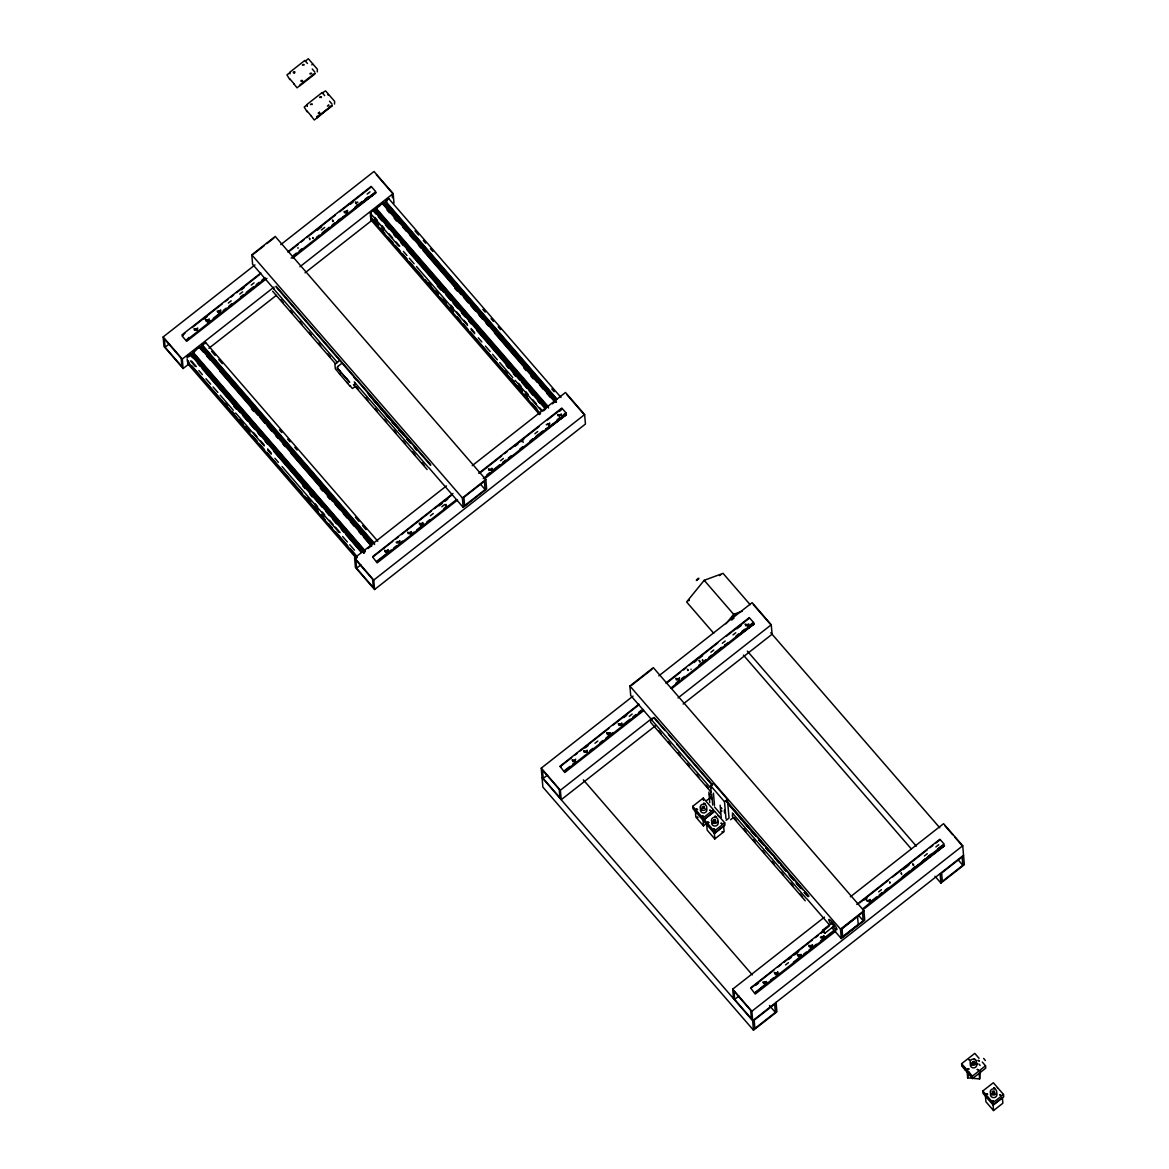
<?xml version="1.0" encoding="UTF-8"?>
<svg xmlns="http://www.w3.org/2000/svg" width="1169" height="1169" viewBox="0 0 1169 1169"><rect width="100%" height="100%" fill="white"/><g stroke="black" fill="none" stroke-linecap="round" stroke-linejoin="round"><path stroke-width="1.5" d="M980.499 1070.789L979.637 1078.929L967.669 1077.876L968.18 1073.01M724.575 812.923L724.342 810.117M328.284 95.273L327.919 94.47M195.033 329.322C193.864 330.564 197.853 328.913 197.006 329.731M220.649 311.597L220.663 309.887L219.407 311.918M321.256 97.568C322.425 95.946 318.772 96.706 319.882 97.626M312.824 238.374L312.912 237.497L312.985 238.33M347.485 212.057L347.5 210.347L346.243 212.378M422.798 524.209L422.827 522.499L421.293 524.603M702.452 660.514L702.54 659.637L702.613 660.485M704.322 808.305L703.343 807.165L702.671 808.364M704.6 808.393L703.3 806.888L702.394 808.48M715.077 831.714L713.894 831.758M812.426 946.349L812.455 944.64L810.921 946.744M974.522 1063.279C973.879 1059.012 970.358 1065.485 974.376 1063.542M283.059 302.464L280.94 299.644M292.484 313.336L290.263 310.53M301.894 324.222L299.79 321.402M311.319 335.094L309.113 332.288M320.744 345.966L318.64 343.16M330.169 356.852L327.963 354.032M340.004 370.924L339.083 369.755M340.325 374.65L339.448 373.481M347.558 379.589L346.74 378.493M347.865 383.359L346.945 382.175M358.43 389.467L356.224 386.661M367.855 400.353L365.751 397.533M377.28 411.225L375.074 408.419M386.705 422.097L384.484 419.291M396.116 432.983L394.011 430.163M405.541 443.855L403.334 441.049M414.966 454.726L412.862 451.921M424.391 465.613L422.184 462.792M661.157 733.664L659.038 730.844M670.568 744.536L668.361 741.716M679.993 755.408L677.888 752.588M689.418 766.279L687.211 763.474M698.843 777.166L696.739 774.346M708.268 788.038L706.047 785.232M736.528 820.667L734.322 817.862M745.954 831.539L743.849 828.733M755.379 842.425L753.157 839.605M764.789 853.297L762.583 850.491M774.214 864.169L772.11 861.363M783.639 875.055L781.433 872.235M793.064 885.927L790.96 883.106M802.489 896.798L800.268 893.993M822.538 930.349L824.773 933.33L834.023 926.067L833.409 924.752L831.685 923.086L822.435 930.349L824.773 933.33M831.656 923.189L834.023 926.067M420.256 523.829L421.03 524.603M489.446 469.543L490.206 470.318M573.131 760.522L574.666 761.004M584.661 751.462C583.974 752.529 589.059 751.419 585.318 750.951M676.909 679.072L678.444 679.569M746.1 624.787L747.634 625.269M798.354 955.029C797.799 957.528 802.942 951.917 800.677 955.789M809.883 945.984C809.196 947.036 814.282 945.926 810.541 945.473M302.216 81.509C303.662 79.667 300.082 80.515 300.886 81.216M197.356 330.096L197.605 327.978L196.085 330.082M208.9 321.037L209.134 318.932L207.614 321.037M411.05 533.649L411.298 531.544L409.764 533.649M445.579 505.666L445.886 504.394L445.637 506.498M549.415 425.063L549.664 422.959L548.393 424.99M586.984 752.237L587.233 750.133L585.976 752.149M679.233 679.847L679.481 677.742L678.21 679.759M697.25 816.81L697.995 817.686M992.759 1102.951L993.022 1103.814M187.098 357.685C186.426 355.887 189.232 355.171 190.079 354.017C185.783 359.161 198.029 348.873 193.017 352.117L365.327 551.023M193.572 352.687L197.166 348.859M387.348 200.001L386.077 202.778M337.899 366.467L337.461 368.235L349.677 382.336L337.271 368.308L337.432 366.774L341.494 363.588M750.162 604.68L723.041 573.365L704.191 580.306L686.598 601.962L713.718 633.277M725.978 623.808L733.664 614.339L742.242 611.182M200.162 347.88L201.653 346.638M383.359 204.107L385.098 202.836L384.353 203.976M698.492 579.225C700.596 575.864 693.714 581.899 697.411 580.175M191.058 354.952L192.242 353.959M374.255 211.18L375.76 210.069M293.945 83.92L297.028 87.807L300.024 85.469M311.217 116.052L314.271 119.983L317.281 117.631M203.143 351.884L199.578 347.763L202.281 345.644L374.591 544.549M375.921 213.985L373.554 211.238L376.257 209.105L548.568 408.01M399.403 223.206L382.774 204.005L385.478 201.872L556.605 399.403M220.43 311.991C218.325 314.709 215.359 308.689 218.603 311.948M387.202 551.534L387.567 550.599M399.199 543.03L399.769 540.589L398.497 542.621M422.579 524.603L420.095 525.013M490.98 470.084C491.784 469.017 491.594 469.748 490.103 469.032M491.448 470.639L492.003 468.199L490.746 470.23M574.666 761.063C575.469 759.982 575.294 760.727 573.789 760.011M607.895 733.913C610.379 733.737 611.416 731.283 609.341 734.702M621.265 725.408L621.82 722.983L620.564 725.014M678.444 679.627C679.247 678.546 679.072 679.291 677.567 678.561M747.634 625.327C748.438 624.261 748.248 624.991 746.757 624.275M715.443 837.589L714.61 837.72M722.72 831.904L721.887 831.831M776.83 973.675C777.633 972.593 777.458 973.339 775.953 972.608M799.888 955.584C800.692 954.503 800.517 955.234 799.011 954.518M823.414 938.02L823.984 935.595L822.713 937.611M869.546 901.825L870.101 899.399L868.845 901.416M994.308 1093.541C996.339 1091.028 990.654 1091.232 992.846 1093.599M689.096 599.507L688.322 600.734L689.184 600.428M719.578 575.645L720.747 574.724M317.281 71.923L317.369 69.19L308.324 58.742L305.328 61.095M334.524 104.085L334.626 101.352L325.581 90.904L322.147 92.965M289.956 72.522L286.96 74.889L289.795 79.58M311.816 64.894L312.737 64.163M300.009 84.796L315.016 73.092M300.141 85.6L315.089 73.866M317.398 117.762L332.201 105.268L317.252 116.944L317.15 116.169L317.252 116.958L332.23 105.897M274.014 289.006L252.606 264.296L251.788 254.827L275.226 236.43L485.822 479.538L486.64 489.007L463.202 507.404L428.702 467.571M253.308 254.257L264.238 245.68M266.97 243.532L273.809 238.169M188.852 364.027L183.109 368.527L163.967 346.419L163.149 336.95L254.959 264.91M280.779 244.642L374.022 171.463L393.164 193.572L393.982 203.041M165.107 347.208L164.391 338.922L181.151 358.269L181.867 366.555L165.107 347.208L169.417 343.832M260.848 272.976L182.057 334.802L182.656 335.868M288.071 251.613L371.157 186.397L375.483 191.307M184.98 333.18L182.174 336.102L186.689 341.333L266.912 278.368M192.14 327.554L222.227 303.94M225.091 301.69L227.955 299.439M230.819 297.204L233.683 294.953M236.547 292.703L259.474 274.715M288.129 252.226L298.153 244.35M301.017 242.115L303.882 239.864M306.746 237.614L335.401 215.125M339.697 211.75L371.216 187.025M204.151 319.02L207.015 316.77M241.398 289.78L244.263 287.53M317.325 230.205L321.621 226.83M350.276 204.341L353.14 202.091M228.306 303.078L231.17 300.828M239.762 294.091L242.626 291.841M251.203 285.104L254.068 282.854M321.343 230.059L324.704 227.429M367.139 194.098L370.003 191.862M188.91 337.446L186.529 340.121M207.527 322.834L210.405 320.584M213.269 318.333L220.43 312.707M223.294 310.457L226.158 308.221M229.022 305.971L231.886 303.721M240.478 296.97L243.342 294.72M246.221 292.469L253.381 286.858M256.245 284.608L259.109 282.357M261.973 280.107L264.837 277.857M293.492 255.368L296.356 253.132M299.22 250.882L302.084 248.632M316.419 237.38L319.283 235.144M322.147 232.894L329.307 227.268M332.171 225.018L335.035 222.768M337.899 220.517L340.763 218.282M355.098 207.03L362.258 201.404M365.123 199.168L367.987 196.918M186.587 340.164L265.378 278.324M291.169 258.086L375.687 191.76M292.703 258.13L375.79 192.929M183.109 368.527L182.291 359.058L274.101 287.004M299.922 266.751L393.164 193.572M193.133 351.635L199.315 346.784M202.354 344.387L205.466 342.298L377.777 541.203M376.33 207.863L382.511 203.011M385.551 200.615L388.663 198.525L560.974 397.431M199.446 346.725L198.116 348.304M374.533 543.468L202.252 344.87L203.64 343.964M548.509 406.929L376.228 208.345L377.616 207.424M382.658 202.953L381.313 204.531M557.116 399.213L385.449 201.097L386.851 200.191M204.151 343.774L205.423 343.379M370.441 213.869L371.231 213.255M370.544 214.994L371.318 214.38L398.658 245.928M187.566 361.367L188.355 360.753M370.763 217.595L371.552 216.981M370.865 218.72L371.64 218.106L377.587 224.959M188.925 362.083L187.61 363.574L356.355 558.358M208.93 348.26L276.352 295.348M305.036 272.83L372.458 219.933M339.039 360.812L334.918 364.29L335.298 368.761L349.794 386.004L350.525 385.478M355.376 386.428L352.41 388.517L349.955 385.697M472.232 465.657L565.489 392.477L584.632 414.571L585.435 424.04L374.562 589.527L355.42 567.433L354.602 557.964L446.412 485.909M367.914 548.597L371.625 545.689M543.424 410.86L545.602 409.15M552.352 403.86L554.822 401.917M356.56 568.222L355.858 559.936L372.604 579.269L373.32 587.554L356.56 568.222L360.87 564.846M372.692 556.59L452.914 493.508M478.691 473.27L561.792 408.054L566.117 412.964M392.799 541.335L372.736 557.087L377.134 562.859L457.547 500.025M395.663 539.099L398.527 536.849M401.391 534.598L431.478 510.985M434.342 508.734L451.526 495.247M480.181 472.758L501.676 455.895M504.54 453.645L507.404 451.395M510.268 449.159L538.924 426.67M547.516 419.919L561.851 408.682M439.179 505.826L442.043 503.576M444.907 501.326L447.785 499.075M515.105 446.237L517.984 443.986M520.848 441.736L523.712 439.486M559.527 411.386L562.172 408.931M430.382 515.748L433.246 513.498M441.838 506.762L444.702 504.511M500.522 460.703L503.386 458.453M534.876 433.743L537.74 431.493M376.666 561.354L391.001 550.117M393.865 547.866L396.729 545.616M399.593 543.366L402.457 541.115M411.05 534.365L413.914 532.129M416.778 529.878L423.952 524.253M426.817 522.002L429.681 519.752M444.001 508.515L446.865 506.265M486.976 474.789L489.855 472.539M492.719 470.289L499.879 464.663M502.743 462.413L505.607 460.177M508.471 457.927L511.335 455.676M519.927 448.925L522.791 446.675M529.966 441.064L532.83 438.813M535.694 436.563L542.854 430.937M557.175 419.7L560.039 417.45M562.917 415.2L565.781 412.949M456.012 499.981L377.076 561.704M483.235 478.618L566.322 413.417M484.77 478.662L566.424 414.586M463.202 507.404L462.398 497.936L485.822 479.538M485.12 489.563L464.619 505.651L463.903 497.366L484.404 481.277L485.12 489.563L480.357 484.068M374.562 589.527L373.759 580.058L584.632 414.571M652.112 720.206L630.705 695.482L629.886 686.013L653.31 667.631L863.92 910.739L864.739 920.208L841.3 938.59L831.787 927.601M631.406 685.458L651.907 669.369M776.099 1002.344L776.903 1011.813L753.479 1030.196L542.869 787.088L541.247 768.15L633.057 696.096M658.878 675.843L752.12 602.663L771.262 624.757L772.081 634.226L683.134 704.03M543.205 778.408L542.489 770.123L559.25 789.455L559.951 797.74L543.205 778.408L547.501 775.032M560.17 766.119L638.946 704.162M666.169 682.798L749.256 617.597L753.581 622.507M571.67 757.614L560.214 766.616L564.788 772.519L643.578 710.694M574.534 755.379L577.398 753.128M580.262 750.878L608.917 728.389M613.214 725.014L639.005 704.775M666.228 683.427L680.548 672.175M683.412 669.925L686.276 667.674M689.14 665.439L717.795 642.95M726.387 636.199L749.314 618.211M585.114 747.955L587.978 745.705M623.793 717.605L626.657 715.355M693.991 662.516L696.856 660.266M699.72 658.015L702.584 655.765M736.967 628.79L741.263 625.415M594.948 743.265L597.812 741.014M629.302 716.29L632.166 714.054M710.884 652.258L713.748 650.008M722.34 643.271L725.204 641.021M732.992 634.928L735.754 632.75M564.145 770.882L569.873 766.396M572.737 764.146L575.601 761.896M589.921 750.644L592.8 748.408M599.96 742.783L602.824 740.532M605.688 738.282L612.848 732.656M621.44 725.92L630.047 719.169M632.911 716.918L635.775 714.668M638.639 712.432L641.503 710.182M675.887 683.193L678.751 680.942M681.615 678.692L684.479 676.456M698.814 665.205L705.974 659.594M708.838 657.343L711.702 655.093M714.566 652.843L721.726 647.217M736.061 635.98L738.925 633.73M741.789 631.479L744.653 629.229M747.517 626.979L753.245 622.492M564.685 771.35L643.476 709.525M670.699 688.161L753.786 622.945M672.233 688.205L753.888 624.114M655.882 725.423L561.208 799.713L560.389 790.244L652.2 718.204M678.02 697.937L771.262 624.757M652.302 718.862L654.231 717.459L712.476 784.691M711.147 792.377L710.562 785.597L713.485 783.303L727.439 799.391L729.032 818.037L726.11 820.331M692.749 806.318L703.256 798.062L713.441 809.81L713.645 812.177L703.124 820.433L692.954 808.685L692.749 806.318L702.92 818.066L703.475 825.884L706.134 823.794M710.518 793.561L709.451 794.394L710.197 794.993M710.752 796.367C708.282 796.571 712.272 800.78 712.199 797.945M706.631 800.429L709.408 798.544M702.92 818.066L713.441 809.81M725.964 818.636L724.502 801.7L727.439 799.391M702.993 820.287L714.566 811.125L724.736 822.859L724.941 825.226L714.434 833.482L704.249 821.734L704.045 819.367L714.23 831.115L714.785 838.933L724.108 831.627L723.626 826.03L714.303 833.336M714.23 831.115L724.736 822.859M733.474 817.613L730.508 819.717M733.518 998.633L732.7 989.149L824.51 917.11M850.331 896.842L943.573 823.677L962.73 845.771L964.352 864.709L940.913 883.092L934.966 876.224M734.658 999.422L733.957 991.137L750.703 1010.469L751.419 1018.754L734.658 999.422L738.969 996.032M829.581 925.819L750.79 987.776M856.789 904.455L939.891 839.254L944.216 844.164L862.751 908.693M773.761 970.285L750.834 988.273L755.232 994.059L835.645 931.225M778.057 966.909L780.921 964.659M783.785 962.423L812.44 939.934M815.304 937.684L818.168 935.434M821.033 933.183L823.897 930.933M859.712 902.833L888.367 880.345M892.663 876.969L927.046 849.995M929.91 847.744L932.774 845.494M935.638 843.244L939.934 839.868M755.671 985.365L758.549 983.114M788.622 959.501L791.486 957.25M794.365 955L798.661 951.624M864.563 899.911L867.427 897.66M903.242 869.561L908.971 865.06M785.583 964.922L788.447 962.671M878.62 891.889L881.484 889.653M924.416 855.942L927.28 853.691M935.872 846.955L938.736 844.705M767.668 982.428L755.013 992.788M770.532 980.177L773.396 977.927M776.26 975.677L779.124 973.441M793.444 962.189L800.619 956.563M803.483 954.328L806.347 952.077M809.211 949.827L816.371 944.201M820.667 940.826L833.555 930.714M869.371 902.6L876.545 896.988M879.409 894.738L882.274 892.488M885.138 890.237L888.002 887.987M902.322 876.75L909.497 871.124M912.361 868.874L915.225 866.624M922.385 861.012L925.249 858.762M928.113 856.512L930.977 854.261M938.137 848.636L942.433 845.275M835.543 930.056L755.057 992.817M862.868 909.862L944.523 845.786M841.3 938.59L840.496 929.121L863.92 910.739M863.219 920.763L842.717 936.851L842.001 928.566L862.503 912.478L863.219 920.763L858.455 915.269M753.479 1030.196L751.857 1011.258L962.73 845.771M963.534 855.24L752.661 1020.727L542.065 777.619M775.383 1012.369L754.882 1028.457L754.18 1020.172L774.682 1004.083L775.383 1012.369L769.436 1005.501M962.832 865.265L942.331 881.353L941.615 873.068L962.116 856.979L962.832 865.265L958.069 859.77M982.311 1062.066L985.54 1065.792L985.745 1068.159L972.579 1078.505L961.809 1066.07L961.605 1063.702L974.785 1053.371L979.081 1058.34M972.579 1078.505L972.374 1076.138L985.54 1065.792M982.808 1090.984L993.329 1082.742L1003.499 1094.476L1003.703 1096.843L993.182 1105.1L983.012 1093.351L982.808 1090.984L992.978 1102.732L993.533 1110.55L1002.856 1103.244L1002.374 1097.647L993.066 1104.953M992.978 1102.732L1003.499 1094.476M332.215 225.646L339.521 220.123M342.415 217.931L345.279 215.491M353.915 209.222L375.614 192.797L362.522 202.193M531.515 440.742L543.147 431.946M557.569 420.811L566.249 414.469L551.768 425.414L566.249 414.469L557.511 420.723M713.207 654.655L716.1 652.463M718.993 650.271L721.945 648.035M727.732 643.666L724.736 645.668M912.507 869.751L929.896 856.585M371.757 219.407L370.836 219.83L370.734 218.881M188.56 363.179L187.61 363.574M336.628 222.168L339.521 219.991M355.347 208.067L375.614 192.797L361.104 203.435M532.947 439.529L543.117 431.609M721.945 647.918L718.979 650.154L721.931 647.772M913.939 868.552L929.896 856.526L916.817 866.244M356.779 206.898L375.614 192.797L358.225 205.7M545.967 429.637L548.904 427.43M556.108 422.053L566.249 414.469L557.54 420.84M736.324 637.003L753.713 623.998L743.528 631.304M342.385 217.449L345.264 215.301M548.904 427.313L545.996 429.271M556.093 421.994L566.249 414.469M724.722 645.507L727.702 643.286M739.217 634.752L753.713 623.998L736.353 637.134L753.713 623.998L740.649 633.569M921.143 862.854L929.896 856.366L922.56 861.597M733.504 813.96L732.349 814.793L732.525 816.839M724.678 645.259L727.586 643.125M932.73 854.159L935.668 852.011M545.879 429.067L548.875 426.904M926.885 858.178L929.866 856.029M932.76 853.954L935.653 851.88M294.383 73.048C296.678 71.017 291.563 71.557 293.814 73.062M207.877 320.964C208.988 319.765 208.813 320.481 207.22 319.765M208.579 321.373L206.402 321.446M410.027 533.575C411.137 532.377 410.962 533.093 409.384 532.377M387.275 552.309L388.225 549.649L386.705 551.739M574.432 761.209L575.703 759.178M811.885 947.08L809.372 946.861M800.356 956.125L797.842 955.906M776.596 973.821L777.853 971.79L776.903 974.449M973.777 1063.658C976.29 1058.822 969.13 1063.074 974.274 1063.834M992.949 1093.673C997.113 1091.627 990.011 1092.153 994.132 1093.483M654.245 718.204L664.898 730.552M355.069 382.979L354.426 385.638M346.55 213.021C344.154 213.956 342.853 209.456 345.44 212.407M387.202 551.476L385.828 551.52M620.301 725.087C621.718 723.903 621.587 724.502 619.906 723.816M799.888 955.526L797.39 954.269L797.594 955.526M357.13 202.12L357.904 202.208M345.586 211.18C347.748 211.487 347.105 212.261 345.103 212.232M218.749 310.706C220.912 311.027 220.269 311.787 218.267 311.772M195.691 328.81L196.977 329.483M559.279 414.732L560.565 415.404M547.75 423.792C552.06 425.326 544.915 423.777 546.347 424.8M420.913 523.317C422.754 523.844 422.71 523.858 420.884 524.472M397.855 541.422C402.516 543.468 393.573 540.56 397.022 543.103M386.325 550.467L387.494 550.906M608.377 732.861L609.663 733.533M868.187 900.218C870.35 900.539 869.707 901.299 867.705 901.284M822.07 936.413C826.731 938.473 817.789 935.565 821.252 938.108M764.424 981.668L765.739 982.588L763.927 982.72M720.762 807.458L721.901 808.553M720.995 810.249L721.945 811.096M207.658 320.89L206.738 320.817M398.293 542.562L397.372 542.474M620.344 724.941L619.424 724.868M608.348 734.015L609.633 732.992M585.713 752.237L583.711 750.703L584.164 752.339M822.508 937.553L821.588 937.48M776.377 973.748L775.456 973.675M764.38 982.822C766.513 982.691 766.557 979.754 766.09 982.939C763.985 985.657 761.019 979.637 764.263 982.895M207.337 321.051L205.612 319.517L205.817 320.774M195.808 330.096L194.083 328.562L194.536 330.199M558.797 415.784L560.535 414.863M386.442 551.753L384.703 550.219L384.776 551.052M620.023 725.101L618.299 723.553L619.088 725.496M810.658 946.758L808.919 945.21L809.138 946.481M776.07 973.894L774.331 972.36L775.12 974.303M356.633 203.187L355.508 201.872L355.581 202.719M356.706 204.02L355.96 203.508M489.943 470.259L488.481 468.784L488.934 470.42M746.596 625.503L745.135 624.027L745.924 625.956M700.143 661.522L699.018 660.222L699.807 662.151M420.767 524.545L419.291 523.069L419.51 524.34M409.238 533.605L407.762 532.114L408.215 533.751M677.421 679.788L675.945 678.312L676.398 679.949M385.902 552.367L385.156 551.856M913.837 865.089L912.697 863.774L913.15 865.411M608.231 734.088L606.769 732.612L606.843 733.445M607.968 734.746L607.222 734.249M868.041 901.46L866.58 899.969L866.653 900.817M573.643 761.238L572.167 759.748L572.971 761.691M974.347 1058.763L975.647 1060.283M978.862 1063.995L980.163 1065.5M312.255 69.029L314.709 71.85M322.586 93.257L322.016 92.643L307.082 104.377L307.213 106.014M329.512 101.192L331.967 104.012M289.737 78.732L294.267 84.11M306.979 110.894L311.524 116.272M333.165 221.073L332.449 219.977L332.902 221.613M688.205 670.363L687.489 669.267L687.693 670.524M997.362 1087.959L997.42 1087.711M322.235 92.789L324.69 95.624M753.362 604.636L770.123 623.968M944.83 825.65L952.647 834.666M954.883 837.252L961.576 844.982M376.389 174.736L392.024 192.783M566.731 394.45L583.477 413.782M770.78 632.736L939.744 827.769M414.995 230.848L418.56 234.969M423.324 240.449L425.691 243.196M430.44 248.676L432.822 251.423M491.053 318.64L493.435 321.387M498.184 326.867L500.566 329.614M482.855 309.405L485.237 312.152M551.783 388.97L554.15 391.717M307.052 111.742L304.218 107.051L307.199 104.684L307.33 106.145M404.62 225.31L407.002 228.057M472.364 303.502L474.731 306.249M548.422 391.294L550.789 394.041M384.367 202.748L555.494 400.28M384.133 202.997L556.444 401.902M383.885 203.128L556.196 402.034M382.687 203.274L554.997 402.18M402.969 227.312L406.534 231.433M410.1 235.553L413.665 239.66M418.429 245.154L420.796 247.901M423.178 250.634L461.2 294.53M463.582 297.277L468.331 302.771M470.712 305.504L475.462 310.998M479.027 315.119L482.592 319.225M486.158 323.345L488.54 326.093M494.472 332.946L537.258 382.321M539.64 385.069L543.205 389.189M546.771 393.295L550.336 397.416M387.056 210.069L389.423 212.816M394.187 218.296L396.554 221.043M454.785 288.261L457.167 291.008M523.712 367.826L526.094 370.558M530.843 376.053L533.225 378.8M704.191 580.306L733.664 614.339M375.147 209.982L546.259 407.513M374.913 210.23L546.025 407.762M374.664 210.362L545.791 407.893M544.579 408.054L373.422 210.201L370.471 212.568L370.295 213.927M378.303 216.718L381.868 220.839M385.434 224.959L388.999 229.066M393.748 234.56L396.13 237.307M400.879 242.787L403.261 245.534M406.827 249.64L443.665 292.177M446.032 294.909L450.796 300.404M453.163 303.151L457.927 308.631M461.492 312.751L465.057 316.857M468.623 320.978L470.99 323.725M476.937 330.579L519.708 379.969M522.09 382.701L526.839 388.196M529.221 390.943L532.786 395.049M537.535 400.543L539.917 403.29M437.25 285.894L440.815 290.014M506.177 365.459L508.544 368.206M513.308 373.685L515.675 376.433M374.796 217.376L377.178 220.108M381.927 225.602L384.294 228.35M389.058 233.829L392.623 237.95M396.189 242.056L399.754 246.177M450.854 305.167L453.221 307.915M456.787 312.021L460.352 316.141M463.918 320.248L467.483 324.368M471.049 328.489L474.614 332.595M518.583 383.359L520.965 386.091M525.714 391.586L528.096 394.333M532.845 399.813L536.41 403.933M539.976 408.054L542.358 410.787M403.407 251.408L406.973 255.529M409.355 258.276L414.104 263.756M416.485 266.503L467.585 325.493M471.151 329.6L474.716 333.72M478.282 337.826L481.847 341.947M485.413 346.068L490.162 351.548M492.544 354.295L497.293 359.774M499.674 362.522L512.738 377.616M515.12 380.363L541.262 410.538M373.919 219.728L378.683 225.208M381.05 227.955L383.432 230.702M428.585 282.825L430.966 285.572M435.716 291.066L438.097 293.799M442.846 299.293L446.412 303.399M449.977 307.52L453.543 311.641M504.643 370.617L507.025 373.364M511.774 378.858L514.155 381.591M517.721 385.712L522.47 391.191M524.852 393.938L527.219 396.686M747.356 651.118L916.306 846.151M381.152 229.08L384.718 233.186M388.283 237.307L393.032 242.787M395.414 245.534L400.163 251.028M402.545 253.775L407.294 259.255M409.676 262.002L422.74 277.082M425.121 279.829L438.2 294.924M440.567 297.671L452.447 311.378M457.211 316.872L460.776 320.978M463.143 323.725L467.907 329.22M470.274 331.952L521.374 390.943M524.939 395.064L528.505 399.17M532.07 403.29L536.819 408.785M439.427 296.853L441.809 299.6M540.56 413.826L370.617 217.653L370.412 215.154M370.821 219.801L539.567 414.586M743.396 655.093L911.177 848.767M983.67 1058.413L985.379 1060.561M961.605 1063.702L972.374 1076.138M629.886 686.013L840.496 929.121M726.738 801.16L808.743 895.834M668.42 734.497L672.862 739.626M676.603 744.039L712.447 785.422M726.066 801.13L802.796 889.711M805.149 892.458L808.743 896.579M729.807 805.909L741.467 819.469M776.917 860.296L779.036 862.795M993.533 1110.55L985.92 1101.768L985.452 1096.171M251.788 254.827L462.398 497.936M710.562 785.597L724.502 801.7M276.132 286.259L430.66 464.634M806.8 898.756L829.405 924.854M651.469 719.709L710.913 788.359M732.291 813.01L806.011 898.128M276.103 287.004L381.898 409.121M384.236 411.795L389.029 417.348M392.565 421.41L396.159 425.589M399.696 429.666L430.645 465.379M711.337 792.377L650.709 722.398L650.534 720.352M732.729 817.073L805.236 900.773M273.371 288.509L337.578 362.668M354.207 381.868L427.912 466.942M272.611 291.213L335.62 363.924M353.447 384.513L427.138 469.573M714.478 806.917L720.294 813.624M703.475 825.884L695.862 817.087L695.38 811.505M714.785 838.933L707.172 830.151L706.69 824.554M583.331 779.84L752.295 974.873M211.589 351.299L215.154 355.405M218.72 359.526L222.285 363.647M287.647 439.091L290.029 441.838M294.778 447.318L297.16 450.065M355.391 517.283L358.956 521.389M362.522 525.509L366.087 529.63M279.449 429.856L281.831 432.603M268.958 423.952L271.34 426.7M201.17 346.521L372.297 544.053M200.936 346.755L372.049 544.286M200.688 346.886L371.815 544.433M199.475 347.047L371.786 545.952M206.708 356.004L210.274 360.11M219.772 371.084L257.794 414.98M260.176 417.728L264.925 423.207M267.306 425.954L272.056 431.449M275.621 435.555L278.003 438.302M282.752 443.796L285.134 446.529M291.081 453.397L332.668 501.399M335.05 504.146L339.799 509.64M343.365 513.746L346.93 517.867M350.495 521.988L354.061 526.094M358.81 531.588L361.192 534.321M363.559 537.068L370.69 545.295M251.393 408.712L253.761 411.444M320.306 488.262L322.688 491.009M327.437 496.504L329.819 499.236M193.06 352.877L365.371 551.783M191.935 353.754L364.26 552.659M191.701 354.002L364.012 552.908M191.468 354.134L363.778 553.039M190.255 354.28L361.382 551.812M190.342 355.011L192.724 357.743M197.473 363.238L199.855 365.985M202.237 368.717L240.259 412.613M242.641 415.36L247.39 420.855M249.771 423.587L254.521 429.081M258.086 433.202L260.453 435.935M265.217 441.429L267.584 444.176M273.531 451.029L322.249 507.273M325.815 511.394L329.38 515.5M332.946 519.62L336.511 523.727M341.275 529.221L343.642 531.968M346.024 534.701L361.469 552.542M233.844 406.344L236.226 409.092M302.771 485.909L305.138 488.642M309.902 494.136L312.269 496.883M191.599 361.133L196.348 366.628M253.395 432.472L256.946 436.592M260.512 440.698L264.077 444.819M267.643 448.925L271.208 453.046M315.177 503.81L317.559 506.542M322.308 512.037L324.69 514.784M329.439 520.263L333.004 524.384M335.386 527.117L340.135 532.611M190.503 360.885L195.252 366.379M198.818 370.485L202.383 374.606M205.949 378.712L210.698 384.206M213.079 386.954L217.829 392.433M220.21 395.18L233.289 410.275M235.656 413.008L264.179 445.93M267.745 450.05L271.31 454.171M274.876 458.277L278.441 462.398M282.007 466.519L339.039 532.363M342.605 536.469L347.368 541.963M349.736 544.71L354.499 550.19M225.193 403.276L227.56 406.023M232.324 411.503L234.691 414.25M239.455 419.744L243.006 423.85M245.388 426.597L250.137 432.077M307.184 497.936L310.749 502.042M314.315 506.162L317.88 510.268M321.446 514.389L323.828 517.136M541.247 768.15L560.389 790.244M732.7 989.149L751.857 1011.258M192.008 365.985L249.055 431.829M252.621 435.949L257.37 441.429M259.752 444.176L264.501 449.67M266.883 452.403L302.523 493.566M304.904 496.299L317.968 511.394M321.533 515.514L325.099 519.62M328.664 523.741L332.23 527.847M335.795 531.968L347.69 545.689M350.057 548.436L356.004 555.29M357.363 557.584L187.42 361.426L187.201 358.927M163.149 336.95L182.291 359.058M354.602 557.964L373.759 580.058M743.835 822.216L748.569 827.725M750.936 830.472L754.604 834.739M759.222 840.102L761.589 842.849M766.323 848.358L768.691 851.105M353.9 377.28L356.267 380.027M368.235 393.938L389.409 418.546M395.4 425.501L391.776 421.293L396.481 426.729M398.877 429.549L402.487 433.743M759.09 839.722L763.839 845.26M766.206 848.036L769.772 852.186M748.481 827.462L755.744 835.923M759.149 839.897L762.699 844.033M768.734 851.076L766.25 848.183L768.661 851.032M739.056 816.59L748.525 827.608M750.893 830.37L755.642 835.879M759.192 840.014L761.677 842.907M369.404 395.21L389.482 418.575M398.848 429.491L402.472 433.699M414.25 447.391L416.646 450.167M372.911 399.228L403.626 434.941L389.394 418.224M410.655 443.153L407.09 438.989L410.699 443.153M767.317 849.22L771.949 854.627M774.258 857.33L778.875 862.737M781.184 865.44L785.816 870.847M789.28 874.894L793.897 880.301M800.838 888.411L796.221 883.004L800.926 888.484M804.301 892.473L806.61 895.176M781.345 865.498L785.933 870.89M789.382 874.938L793.985 880.33M804.33 892.473L807.779 896.535M398.819 429.096L405.672 437.148M560.755 767.069L560.229 766.236M373.247 557.379L372.721 556.649M901.547 873.623L901.167 872.819L901.62 874.456M890.018 882.668L889.638 881.879L889.843 883.136M713.704 821.529C717.284 824.13 715.121 817.16 713.616 821.252M309.77 238.871L309.39 238.067L309.843 239.703M307.432 63.462L304.773 60.481L289.824 72.215L289.956 73.852M557.876 415.74L557.671 414.484L559.673 416.018L561.193 413.914L561.281 415.185M310.165 74.158C308.952 73.179 312.474 72.77 311.582 73.749M297.993 247.536L298.066 248.383M388.663 198.525L388.751 199.446M205.466 342.298L205.554 343.218M979.154 1073.332L979.637 1078.929M967.187 1072.294L967.669 1077.876M940.11 873.623L940.913 883.092M748.73 624.29L748.671 623.881M720.162 805.178L721.215 817.409M713.455 793.137L714.493 805.368M711.673 794.102L712.739 805.12M708.867 792.129L709.758 802.606M703.256 798.062L703.46 800.429M691.084 669.53L691.025 669.136M523.069 441.634L523.142 442.466M392.17 194.434L392.448 197.751M380.393 205.276L378.551 206.723M376.769 208.93L376.827 209.719M328.825 105.911L328.737 104.874L327.364 106.145M310.603 104.684C309.741 104.246 313.073 103.12 312.079 104.625M304.042 65.04C304.948 64.032 301.617 64.573 302.566 65.274M189.919 356.034L188.034 357.027M976.393 1063.658A4.471 4.238 -4.9 0 1 977.24 1064.404M976.363 1063.381A4.471 4.238 -4.9 0 1 977.211 1064.126M975.487 1062.212A3.273 3.112 -4.9 0 1 976.232 1066.552A3.273 3.112 -4.9 0 1 971.658 1067.297A3.273 3.112 -4.9 0 1 970.913 1062.957M996.689 1093.234A3.273 3.112 -4.9 0 1 993.811 1097.647A3.273 3.112 -4.9 0 1 990.64 1093.468M717.488 820.93A3.273 3.112 -4.9 0 1 717.24 825.139A3.273 3.112 -4.9 0 1 712.812 825.299A3.273 3.112 -4.9 0 1 712.301 821.12M706.631 808.568A3.273 3.112 -4.9 0 1 703.314 812.966A3.273 3.112 -4.9 0 1 700.991 808.071M731.721 620.067A11.354 2.937 -40.9 0 1 733.986 618.167M830.94 923.963A6.546 1.169 51.9 0 1 830.048 919.93A6.546 1.169 51.9 0 1 836.683 928.376A6.546 1.169 51.9 0 1 833.029 926.622M732.627 616.253L734.892 614.47L732.627 616.253M964.147 1068.305L965.623 1070.176L964.337 1068.364M319.517 112.312C316.478 112.765 319.911 115.263 319.517 112.312M696.388 809.094L697.498 809.489L696.388 809.094M702.306 806.873C703.343 811.33 706.12 804.111 702.306 806.873M703.767 803.293L704.878 803.688L703.767 803.293M702.408 816.05L703.533 816.444L702.408 816.05M709.788 810.263L710.913 810.658L709.788 810.263M707.698 822.143L708.809 822.538L707.698 822.143M713.616 819.922C713.616 825.095 717.664 817.394 713.616 819.922M715.077 816.357L716.188 816.736L715.15 816.225M713.718 829.099L714.829 829.493L713.718 829.099M721.098 823.312L722.208 823.707L721.171 823.181M968.75 1059.64L969.861 1060.02L968.823 1059.509M967.8 1068.656L968.911 1069.051L967.8 1068.656M972.579 1062.592L974.318 1062.796L972.579 1062.592M978.234 1060.458L979.344 1060.853L978.234 1060.458M977.284 1069.474L978.395 1069.869L977.284 1069.474M986.446 1093.76L987.557 1094.155L986.446 1093.76M992.364 1091.539C993.402 1095.996 996.178 1088.777 992.364 1091.539M993.825 1087.974L994.936 1088.354L993.898 1087.842M992.481 1100.716L993.592 1101.11L992.481 1100.716M999.86 1094.929L1000.971 1095.324L999.933 1094.798M718.219 815.684L718.95 816.62L718.248 815.684M964.03 1066.815L965.506 1068.685L964.089 1066.815M968.546 1072.031L970.022 1073.902L968.619 1072.031M968.677 1073.522L970.153 1075.392L968.677 1073.522M857.535 916.554L841.49 929.15L842.177 937.1L858.221 924.504L857.535 916.554M548.919 427.576L545.981 429.797L548.919 427.503M944.333 845.655L932.76 854.422L944.333 845.655M409.574 441.97L407.163 439.179L409.559 441.94M971.439 1064.681A3.273 3.112 -4.9 0 0 976.612 1062.431A3.273 3.112 -4.9 0 0 972.009 1059.319A3.273 3.112 -4.9 0 0 971.439 1064.681M991.575 1094.476A3.273 3.112 -4.9 0 0 996.748 1092.211A3.273 3.112 -4.9 0 0 992.145 1089.099A3.273 3.112 -4.9 0 0 991.575 1094.476M712.812 822.859A3.273 3.112 -4.9 0 0 717.985 820.594A3.273 3.112 -4.9 0 0 713.382 817.482A3.273 3.112 -4.9 0 0 712.812 822.859M701.502 809.81A3.273 3.112 -4.9 0 0 706.69 807.545A3.273 3.112 -4.9 0 0 702.072 804.433A3.273 3.112 -4.9 0 0 701.502 809.81"/></g></svg>
